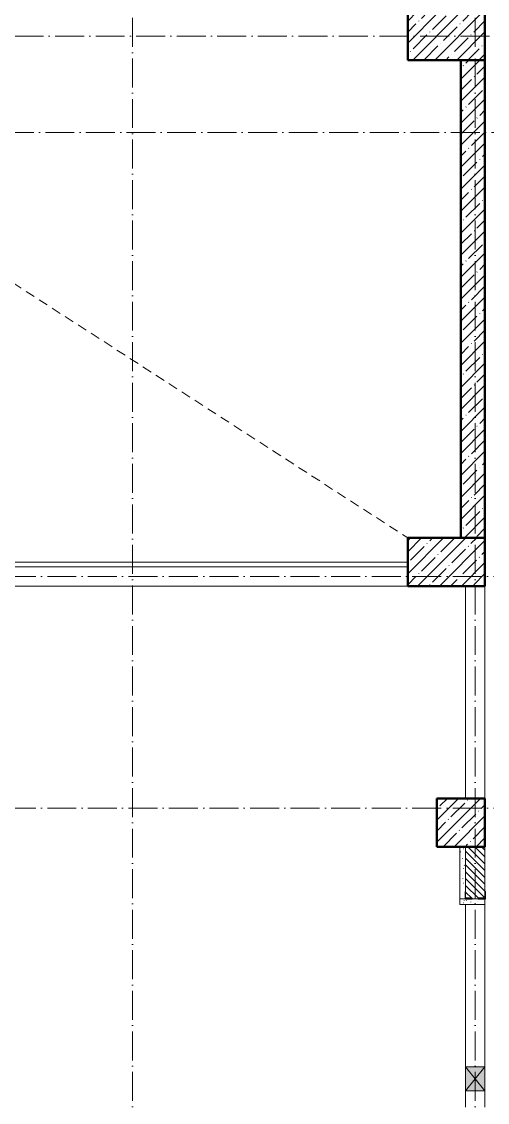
# Model space of a CAD drawing. Header units: millimetres. Extents: x -12989 to 629078, y -109036 to 555275.
# Drawn here: x 586468 to 591293, y 155315 to 166515 of the extents above; entities that cross this region are included whole.
import ezdxf

# ---------------------------------------------------------------- set-up
doc = ezdxf.new("R2010")
doc.units = ezdxf.units.MM
doc.linetypes.add('200_ШТРИХ_ш1п0_6_', pattern=[160, 100, -60])
doc.linetypes.add('50_200_ШТРИХ_1Т_ш5_п1_п1_', pattern=[700, 500, -100, 0, -100])
for name, color, linetype, lineweight in [('A-DETL-____-OTLN-3', 7, '200_ШТРИХ_ш1п0_6_', 9), ('A-DETL-GENF-OTLN', 7, 'Continuous', 9), ('A-FLOR-____-OTLN', 7, 'Continuous', 9), ('A-GENM-____-MCUT', 7, 'Continuous', 25), ('A-GENM-____-OTLN-1', 7, 'Continuous', 25), ('A-GLAZ-____-OTLN', 7, 'Continuous', 9), ('A-WALL-____-MCUT', 7, 'Continuous', 13), ('A-WALL-____-MCUT-2', 7, 'Continuous', 50), ('A-WALL-____-PATT-1', 7, 'Continuous', 9), ('A-WALL-FNSH-MCUT-1', 7, 'Continuous', 9), ('I-WALL-____-OTLN', 7, 'Continuous', 9), ('S-COLS-____-MCUT', 7, 'Continuous', 50), ('S-COLS-____-OTLN', 7, 'Continuous', 9), ('S-GRID-____-OTLN-1', 7, '50_200_ШТРИХ_1Т_ш5_п1_п1_', 9)]:
    doc.layers.add(name, color=color, linetype=linetype, lineweight=lineweight)
doc.layers.add('A-WALL-____-PATT-2', color=7, linetype='Continuous', lineweight=9, true_color=0x787878)
pattern_1 = [(0, (516567.8, 90784.41), (203.2, 50.8), [3.353, -149.047, 3.353, -149.047, -812.8]), (0, (516567.8, 90784.41), (203.2, 50.8), [-304.8, 3.353, -301.447, 3.353, -149.047, -355.6]), (0, (516567.8, 90784.41), (203.2, 50.8), [-762, 3.353, -98.247, 3.353, -250.647]), (120, (516644, 90809.81), (-145.59409, 150.576362), [3.353, -149.047, 3.353, -149.047, -812.8]), (120, (516644, 90809.81), (-145.59409, 150.576362), [-304.8, 3.353, -301.447, 3.353, -149.047, -355.6]), (120, (516644, 90809.81), (-145.59409, 150.576362), [-762, 3.353, -98.247, 3.353, -250.647]), (240, (516669.4, 90911.41), (-57.60591, -201.376362), [3.353, -149.047, 3.353, -149.047, -812.8]), (240, (516669.4, 90911.41), (-57.60591, -201.376362), [-304.8, 3.353, -301.447, 3.353, -149.047, -355.6]), (240, (516669.4, 90911.41), (-57.60591, -201.376362), [-762, 3.353, -98.247, 3.353, -250.647])]

# ---------------------------------------------------------------- blocks, each defined once
blk = doc.blocks.new('BSC_Колонна _Прямоугольная - 500х800-V83-АР1_План отверстий 2 этажа в осях 1-64_Ю-ЯЯ')
at = {"layer": 'S-COLS-____-OTLN'}
h = blk.add_hatch(dxfattribs=at)
h.set_pattern_fill('FP_96', color=256, style=0, pattern_type=2)
h.set_pattern_definition([(315, (-75581.04, 74300), (114.04925, 114.04925), []), (315, (-75581.04, 74185.95), (114.04925, 114.04925), [201.613, -40.323, 3.353, -36.97])])
h.paths.add_polyline_path([(-250, 400), (-250, -400), (250, -400), (250, 400)], flags=0)
at = {"layer": 'S-COLS-____-MCUT'}
for p, q in [((250, 400), (-250, 400)), ((-250, 400), (-250, -400)), ((250, -400), (250, 400)), ((-250, -400), (250, -400))]:
    blk.add_line(p, q, dxfattribs=at)
blk = doc.blocks.new('BSC_Колонна _Прямоугольная - 500х800-V84-АР1_План отверстий 2 этажа в осях 1-64_Ю-ЯЯ')
at = {"layer": 'S-COLS-____-OTLN'}
h = blk.add_hatch(dxfattribs=at)
h.set_pattern_fill('FP_97', color=256, style=0, pattern_type=2)
h.set_pattern_definition([(315, (-70131.04, 74300), (114.04925, 114.04925), []), (315, (-70131.04, 74185.95), (114.04925, 114.04925), [201.613, -40.323, 3.353, -36.97])])
h.paths.add_polyline_path([(-250, -400), (250, -400), (250, 400), (-250, 400), (-250, 80)], flags=0)
at = {"layer": 'S-COLS-____-MCUT'}
for p, q in [((250, 400), (-250, 400)), ((-250, 400), (-250, -400)), ((250, -400), (250, 400)), ((-250, -400), (250, -400))]:
    blk.add_line(p, q, dxfattribs=at)
blk = doc.blocks.new('BSC_Колонна _Прямоугольная - 500х500-V145-АР1_План отверстий 2 этажа в осях 1-64_Ю-ЯЯ')
at = {"layer": 'S-COLS-____-OTLN'}
h = blk.add_hatch(dxfattribs=at)
h.set_pattern_fill('FP_158', color=256, style=0, pattern_type=2)
h.set_pattern_definition([(45, (-74450, -67431.04), (-114.04925, 114.04925), []), (45, (-74335.95, -67431.04), (-114.04925, 114.04925), [201.613, -40.323, 3.353, -36.97])])
h.paths.add_polyline_path([(-250, -250), (250, -250), (250, 250), (-250, 250)], flags=0)
at = {"layer": 'S-COLS-____-MCUT'}
for p, q in [((250, 250), (-250, 250)), ((-250, 250), (-250, -250)), ((250, -250), (250, 250)), ((-250, -250), (250, -250))]:
    blk.add_line(p, q, dxfattribs=at)
blk = doc.blocks.new('Фахверк_СКБ_Уголок - 200_3550-28267367-АР1_План отверстий 2 этажа в осях 1-64_Ю-ЯЯ')
at = {"layer": 'A-GENM-____-MCUT'}
for p, q in [((200, 156), (125, 156)), ((125, 156), (125, 81)), ((131, 81), (131, 150)), ((131, 150), (200, 150)), ((200, 150), (200, 156)), ((125, 81), (131, 81)), ((131, 19), (125, 19)), ((125, 19), (125, -56)), ((131, -50), (131, 19)), ((125, -56), (200, -56)), ((200, -50), (131, -50)), ((200, -56), (200, -50))]:
    blk.add_line(p, q, dxfattribs=at)
blk = doc.blocks.new('AR_Отверстие прямоугольное _в стене__БезПР - AR_Отверстие прямоугольное _в стене__БезПР-36392898-АР1_План отверстий 2 этажа в осях 1-64_Ю-ЯЯ')
at = {"layer": 'A-GLAZ-____-OTLN'}
blk.add_hatch(color=256, dxfattribs=at).paths.add_polyline_path([(125, 100), (-125, 100), (-125, -100), (125, -100)], flags=0)
at = {"layer": 'A-DETL-GENF-OTLN'}
for p, q in [((-125, -100), (-125, 100)), ((-125, 100), (125, 100)), ((125, 100), (-125, -100)), ((-125, 100), (125, -100)), ((125, 100), (-125, 100)), ((-125, 100), (-125, -100)), ((125, 100), (125, -100)), ((125, -100), (125, 100)), ((125, -100), (-125, -100)), ((-125, -100), (125, -100))]:
    blk.add_line(p, q, dxfattribs=at)
blk = doc.blocks.new('3эт')
at = {"layer": 'S-GRID-____-OTLN-1', "color": 251, "ltscale": 0.6, "true_color": 0x636466}
for p, q in [((354820.7, 4029.4), (354820.7, -46882.4)), ((358370.7, 4029.4), (358370.7, -46592.2)), ((333012.7, -11282.4), (387845.1, -11282.4)), ((318208.2, -12282.4), (387845.1, -12282.4)), ((387845.1, -16882.4), (333012.7, -16882.4)), ((387845.1, -19282.4), (279101.9, -19282.4))]:
    blk.add_line(p, q, dxfattribs=at)

msp = doc.modelspace()

# ---------------------------------------------------------------- hatches: boundary and pattern name
at = {"layer": 'A-WALL-____-PATT-1'}
h = msp.add_hatch(dxfattribs=at)
h.set_pattern_fill('FP_13', color=256, style=0, pattern_type=2)
h.set_pattern_definition([(45, (516567.8, 90784.41), (-114.04925, 114.04925), []), (45, (516681.85, 90784.41), (-114.04925, 114.04925), [201.612, -40.322, 3.353, -36.97])])
h.paths.add_polyline_path([(591267.7976, 161165.4504), (591267.7976, 166115.4504), (591017.7976, 166115.4504), (591017.7976, 161165.4504)], flags=0)
h = msp.add_hatch(dxfattribs=at)
h.set_pattern_fill('FP_6', color=256, style=0, pattern_type=2)
h.set_pattern_definition([(135, (516567.8, 90784.41), (-35.35534, -35.35534), [])])
h.paths.add_polyline_path([(591267.7976, 153965.4504), (591267.7976, 155199.4504), (591198.7976, 155199.4504), (591198.7976, 155205.4504), (591136.7976, 155205.4504), (591136.7976, 155199.4504), (591067.7976, 155199.4504), (591067.7976, 153965.4504)], flags=0)
h.paths.add_polyline_path([(591198.7976, 157425.4504), (591198.7976, 157431.4504), (591267.7976, 157431.4504), (591267.7976, 157965.4504), (591067.7976, 157965.4504), (591067.7976, 157431.4504), (591136.7976, 157431.4504), (591136.7976, 157425.4504)], flags=0)
at = {"layer": 'A-WALL-____-PATT-2'}
h = msp.add_hatch(dxfattribs=at)
h.set_pattern_fill('FP_165', color=256, style=0, pattern_type=2)
h.set_pattern_definition(pattern_1)
h.paths.add_polyline_path([(591067.7976, 153965.4504), (591067.7976, 155130.4504), (591061.7976, 155130.4504), (591061.7976, 155205.4504), (591007.7976, 155205.4504), (591007.7976, 153965.4504)], flags=0)
h.paths.add_polyline_path([(591007.7976, 157425.4504), (591061.7976, 157425.4504), (591061.7976, 157500.4504), (591067.7976, 157500.4504), (591067.7976, 157965.4504), (591007.7976, 157965.4504), (591007.7976, 157431.4504)], flags=0)
h = msp.add_hatch(dxfattribs=at)
h.set_pattern_fill('FP_165', color=256, style=0, pattern_type=2)
h.set_pattern_definition(pattern_1)
h.paths.add_polyline_path([(591067.7976, 157365.4504), (591267.7976, 157365.4504), (591267.7976, 157425.4504), (591007.7976, 157425.4504), (591007.7976, 157365.4504), (591061.7976, 157365.4504)], flags=0)

# ---------------------------------------------------------------- linework, layer by layer
at = {"layer": 'A-DETL-____-OTLN-3'}
msp.add_line((567567.7976, 175965.4504), (590467.7976, 161165.4504), dxfattribs=at)
at = {"layer": 'A-FLOR-____-OTLN'}
msp.add_line((590467.7976, 160915.4504), (585767.7976, 160915.4504), dxfattribs=at)
at = {"layer": 'A-WALL-____-MCUT'}
for p, q in [((591067.7976, 157965.4504), (591067.7976, 157500.4504)), ((591267.7976, 157500.4504), (591267.7976, 157965.4504)), ((591136.7976, 157425.4504), (591198.7976, 157425.4504))]:
    msp.add_line(p, q, dxfattribs=at)
at = {"layer": 'A-WALL-____-MCUT-2'}
for p, q in [((591017.7976, 166115.4504), (591017.7976, 161165.4504)), ((591267.7976, 161165.4504), (591267.7976, 166115.4504))]:
    msp.add_line(p, q, dxfattribs=at)
at = {"layer": 'A-WALL-FNSH-MCUT-1'}
for p, q in [((591007.7976, 157965.4504), (591007.7976, 157365.4504)), ((591007.7976, 157425.4504), (591061.7976, 157425.4504)), ((591007.7976, 157365.4504), (591267.7976, 157365.4504)), ((591267.7976, 157365.4504), (591267.7976, 157425.4504))]:
    msp.add_line(p, q, dxfattribs=at)
at = {"layer": 'I-WALL-____-OTLN'}
for p, q in [((585767.7976, 160865.4504), (590467.7976, 160865.4504)), ((590467.7976, 160665.4504), (585767.7976, 160665.4504)), ((591067.7976, 158465.4504), (591067.7976, 160665.4504)), ((591267.7976, 160665.4504), (591267.7976, 158465.4504)), ((591067.7976, 155685.4504), (591067.7976, 157365.4504)), ((591267.7976, 157365.4504), (591267.7976, 155685.4504)), ((591067.7976, 155265.4504), (591067.7976, 155435.4504)), ((591267.7976, 155435.4504), (591267.7976, 155265.4504))]:
    msp.add_line(p, q, dxfattribs=at)

# ---------------------------------------------------------------- block references
msp.add_blockref('3эт', (232797.0902, 177647.8646))
at = {"layer": 'A-GENM-____-OTLN-1', "rotation": 89.99999999999986}
msp.add_blockref('Фахверк_СКБ_Уголок - 200_3550-28267367-АР1_План отверстий 2 этажа в осях 1-64_Ю-ЯЯ', (591217.7976, 157300.4504), dxfattribs=at)
at = {"layer": 'A-GLAZ-____-OTLN', "rotation": 269.9999999999998}
msp.add_blockref('AR_Отверстие прямоугольное _в стене__БезПР - AR_Отверстие прямоугольное _в стене__БезПР-36392898-АР1_План отверстий 2 этажа в осях 1-64_Ю-ЯЯ', (591167.7976, 155560.4504), dxfattribs=at)
at = {"layer": 'S-COLS-____-OTLN', "rotation": 89.9999999999999}
for name, p in [('BSC_Колонна _Прямоугольная - 500х800-V83-АР1_План отверстий 2 этажа в осях 1-64_Ю-ЯЯ', (590867.7976, 166365.4504)), ('BSC_Колонна _Прямоугольная - 500х800-V84-АР1_План отверстий 2 этажа в осях 1-64_Ю-ЯЯ', (590867.7976, 160915.4504))]:
    msp.add_blockref(name, p, dxfattribs=at)
at = {"layer": 'S-COLS-____-OTLN'}
msp.add_blockref('BSC_Колонна _Прямоугольная - 500х500-V145-АР1_План отверстий 2 этажа в осях 1-64_Ю-ЯЯ', (591017.7976, 158215.4504), dxfattribs=at)

doc.saveas('drawing.dxf')
